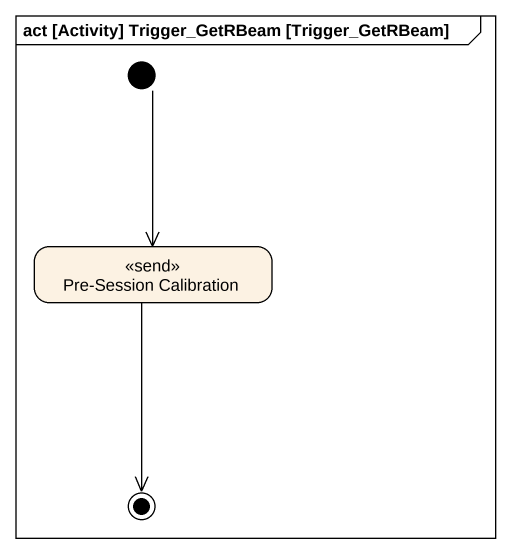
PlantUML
@startuml
mainframe act [Activity] Trigger_GetRBeam [Trigger_GetRBeam]
hide empty description
state "Pre-Session Calibration" as Pre_Session_Calibration <<send>>
[*] --> Pre_Session_Calibration
Pre_Session_Calibration --> [*]
@enduml
